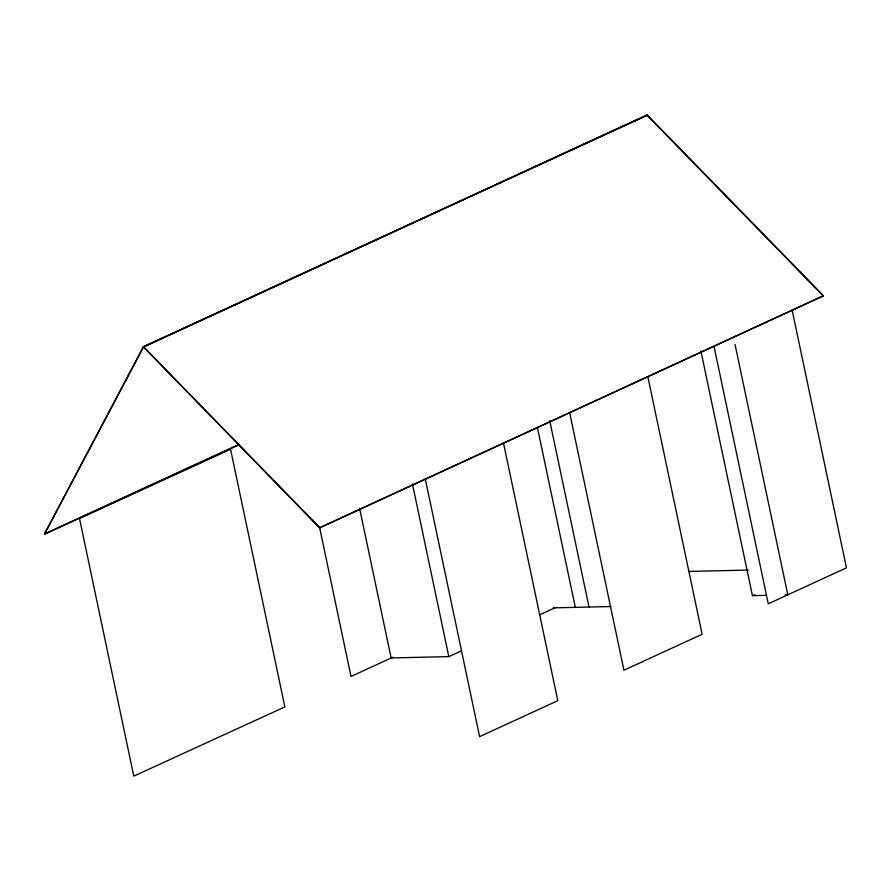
<?xml version="1.0" encoding="UTF-8"?>
<svg xmlns="http://www.w3.org/2000/svg" width="891" height="891" viewBox="0 0 891 891"><rect width="100%" height="100%" fill="white"/><g stroke="black" fill="none" stroke-linecap="round" stroke-linejoin="round"><path stroke-width="1.34" d="M44.55 533.898L143.34 346.722L647.389 115.139L143.607 346.978L44.55 533.898L238.988 444.42M143.184 346.989L647.122 114.883L823.473 295.779L319.535 527.873L143.607 346.978M319.535 527.873L823.473 295.779M700.849 350.854L752.438 595.689L754.933 594.531M44.817 534.154L239.256 444.665M392.719 657.268L350.998 676.469L319.568 527.305M359.596 508.327L391.127 657.948L448.819 656.622L461.427 650.831M539.545 614.879L555.928 607.339M752.438 595.689L766.048 595.355M785.094 594.887L787.811 594.809L735.064 344.539M688.654 571.432L748.429 570.073M553.367 607.851L610.959 606.537M646.966 115.151L823.317 296.035M143.34 346.722L319.702 527.617M792.155 310.191L846.45 567.823L768.265 603.808L713.981 346.165M647.824 376.603L702.119 634.247L623.934 670.232L569.639 412.589M549.736 420.686L589.007 607.038M537.485 427.803L575.319 607.35M503.493 443.027L557.788 700.671L479.603 736.645L425.308 479.013M412.422 483.88L448.819 656.622M230.557 449.264L79.499 518.473L133.795 776.117L284.853 706.908L230.557 449.264"/></g></svg>
